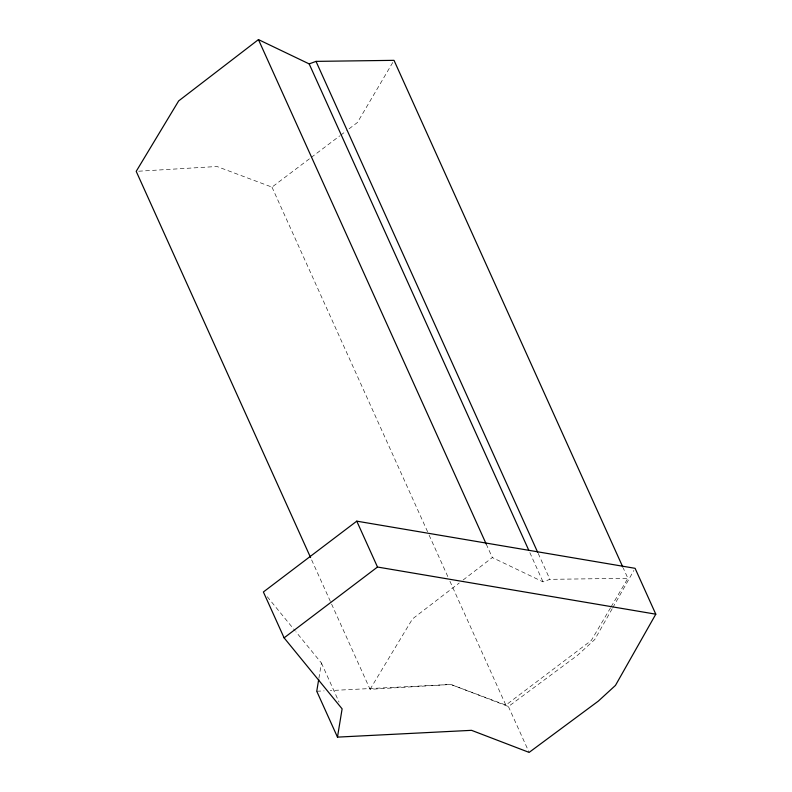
<?xml version="1.0" encoding="UTF-8"?>
<svg xmlns="http://www.w3.org/2000/svg" width="792" height="792" viewBox="0 0 792 792"><rect width="100%" height="100%" fill="white"/><g stroke="black" fill="none" stroke-linecap="round" stroke-linejoin="round"><path stroke-width="0.59" stroke-dasharray="3.96 2.97" d="M318.889 678.298L321.403 662.993L295.871 631.739M612.206 608.711L594.752 639.53L577.546 655.291L508.414 706.533L450.826 684.466L330.284 690.565M612.81 607.642L633.877 570.438M392.782 62.449L357.42 122.513L346.619 130.68M610.523 607.811L591.297 640.481L505.85 705.098L450.826 684.466L370.072 689.317L311.098 558.707M611.147 606.761L627.898 578.308L623.314 568.171M370.072 689.317L412.523 618.889L459.241 582.991M463.132 580.001L492.327 557.568L543.045 581.872L549.896 579.338L627.898 578.308M138.65 171.211L216.959 166.498L271.983 187.13L310.286 158.162M311.266 157.42L339.748 135.877M340.728 135.135L345.639 131.422M316.75 691.248L324.136 690.871M267.26 596.713L295.099 630.798M538.204 553.44L549.896 579.338M529.828 552.598L543.045 581.872M486.219 544.054L492.327 557.568M508.414 706.533L529.125 752.4M271.983 187.13L428.571 533.937M429.076 535.065L447.886 576.724M449.925 581.229L505.85 705.098M321.403 662.993L339.085 702.148"/><path stroke-width="1.19" d="M318.691 679.477L316.75 691.248L337.471 737.124L471.537 730.333L529.125 752.4L598.257 701.168L615.463 685.407L655.796 614.186L635.085 568.319L356.776 521.156L263.389 591.98L284.1 637.847L342.114 708.86L337.471 737.124M528.808 550.341L309.177 63.904L258.449 39.6L178.655 100.921L136.204 171.349L310.593 557.578M284.1 637.847L377.497 567.032L655.796 614.186M309.177 63.904L316.018 61.38L394.02 60.341L622.809 567.052M316.018 61.38L537.689 552.321M258.449 39.6L486.219 544.054M356.776 521.156L377.497 567.032"/></g></svg>
